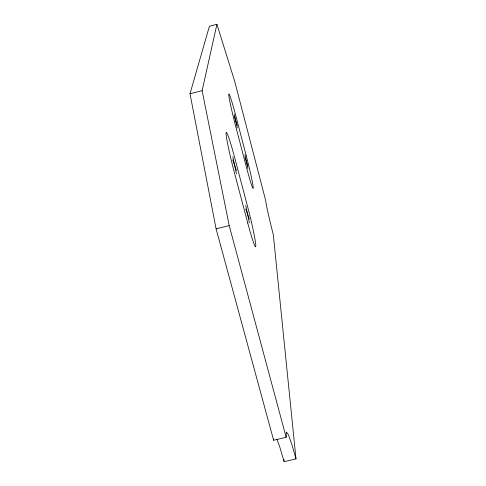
<?xml version="1.0" encoding="UTF-8"?>
<svg xmlns="http://www.w3.org/2000/svg" width="486" height="486" viewBox="0 0 486 486"><rect width="100%" height="100%" fill="white"/><g stroke="black" fill="none" stroke-linecap="round" stroke-linejoin="round"><path stroke-width="0.73" d="M295.998 458.906L273.314 234.689A28.091 1.112 76.1 0 1 265.69 200.627L234.732 81.441L216.926 24.3L209.405 26.244L190.002 93.755L216.094 228.845L273.618 440.243L286.157 437.279L286.327 431.987L288.295 434.435L291.685 443.925L295.998 458.906L284.11 461.7L279.717 446.743L276.929 439.326M273.618 440.243L273.715 438.907M286.157 437.279L229.198 225.595L202.115 90.663L216.926 24.3M190.002 93.755L202.115 90.663M216.094 228.845L229.198 225.595M245.758 209.089L249.294 219.004M232.727 159.821L236.5 170.61M244.932 157.16L247.854 166.005M234.222 116.245L237.308 125.692M244.889 154.669L247.927 168.606M234.288 114.161L237.265 127.891M245.703 205.42L249.397 222.837M232.83 156.735L236.439 173.86M283.927 459.434L284.049 460.947M247.732 222.971L234.434 172.767A33.923 2.005 75.9 0 1 226.081 133.164A33.923 2.005 75.9 0 1 234.811 158.175L247.362 205.706A33.57 1.962 76.1 0 1 255.8 245.545A33.57 1.962 76.1 0 1 247.732 222.971M246.28 155.891L235.898 116.184A27.939 1.355 75.8 0 0 228.76 94.333A27.939 1.355 75.8 0 0 235.643 126.05L246.536 167.609A27.653 1.33 75.9 0 0 253.218 187.784A27.653 1.33 75.9 0 0 246.28 155.891"/></g></svg>
